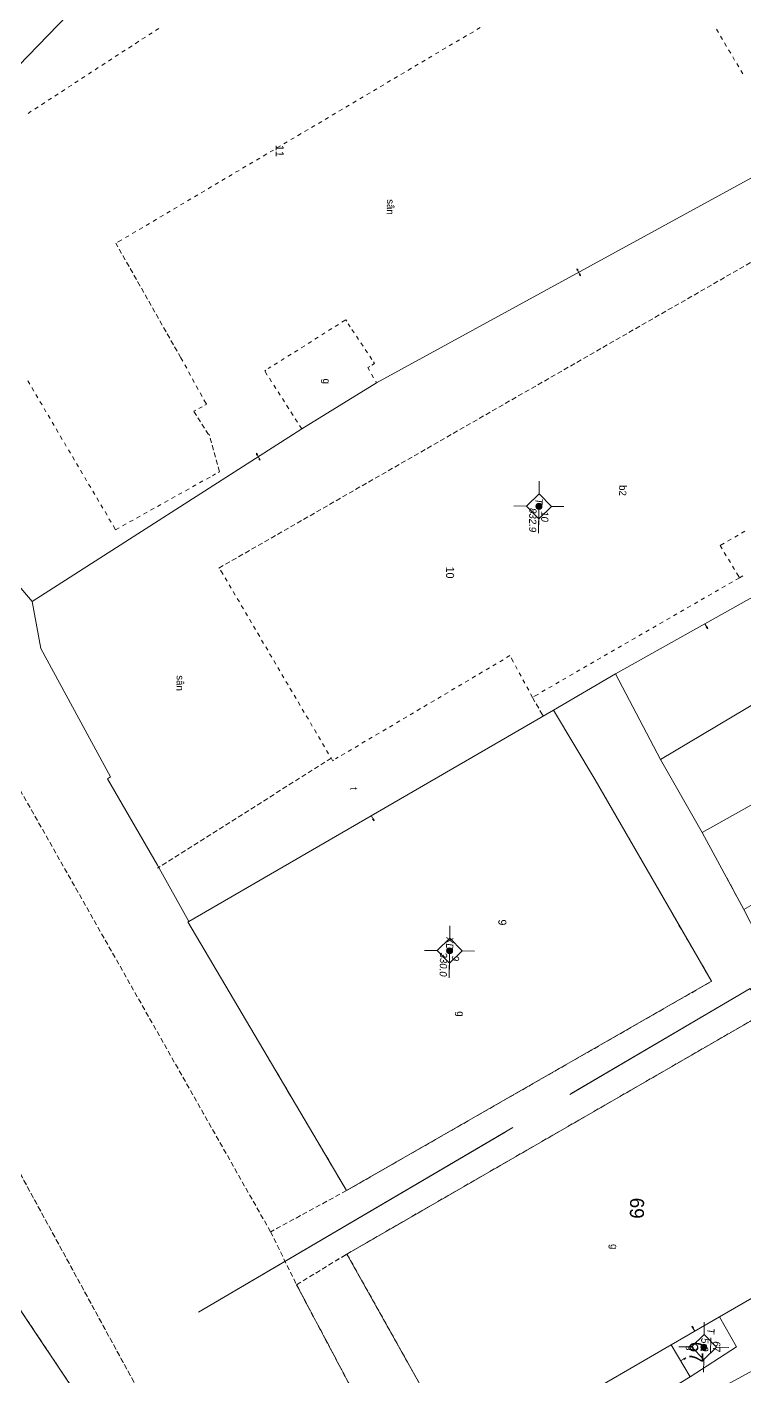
# Model space of a CAD drawing. Extents: x 601689 to 602595, y 1189742 to 1190763.
# Drawn here: x 602221.5 to 602257.4, y 1190043.1 to 1190110.6 of the extents above; entities that cross this region are included whole.
import ezdxf
from ezdxf.enums import TextEntityAlignment as Align

# ---------------------------------------------------------------- set-up
doc = ezdxf.new("R2010")
doc.units = 0
doc.header["$MEASUREMENT"] = 0
doc.linetypes.add('HIDDEN', pattern=[0.375, 0.25, -0.125])
for name, color, linetype in [('10', 250, 'Continuous'), ('11', 7, 'Continuous'), ('13', 7, 'Continuous'), ('14', 7, 'Continuous'), ('15', 7, 'Continuous'), ('16', 7, 'Continuous'), ('22', 7, 'Continuous'), ('25', 7, 'Continuous'), ('53', 7, 'Continuous'), ('57', 7, 'Continuous')]:
    doc.layers.add(name, color=color, linetype=linetype)
doc.layers.get('0').off()
doc.styles.add('TXT', font='vnshx.shx')

# ---------------------------------------------------------------- blocks, each defined once
blk = doc.blocks.new('BDONG')
at = {"color": 7, "linetype": 'Continuous', "lineweight": 0}
for p, q in [((0, 0), (0, -1.508)), ((0, 0), (2.759, 0)), ((0.342, 0), (0.342, -1.508)), ((0.797, 0), (0.797, -1.508)), ((1.274, 0), (1.274, -1.508)), ((1.73, 0), (1.73, -1.508)), ((1.753, 0), (1.753, -1.508)), ((2.072, 0), (2.072, -1.508)), ((2.759, 0), (2.759, -1.508)), ((0, -0.308), (1.73, -0.308)), ((1.753, -0.308), (2.759, -0.308)), ((0, -0.458), (1.73, -0.458)), ((1.753, -0.458), (2.759, -0.458)), ((0, -0.608), (1.73, -0.608)), ((1.753, -0.608), (2.759, -0.608)), ((0, -0.758), (1.73, -0.758)), ((1.753, -0.758), (2.759, -0.758)), ((0, -0.908), (1.73, -0.908)), ((1.753, -0.908), (2.759, -0.908)), ((0, -1.058), (1.73, -1.058)), ((1.753, -1.058), (2.759, -1.058)), ((0, -1.208), (1.73, -1.208)), ((1.753, -1.208), (2.759, -1.208)), ((0, -1.358), (1.73, -1.358)), ((1.753, -1.358), (2.759, -1.358)), ((0, -1.508), (1.73, -1.508)), ((1.753, -1.508), (2.759, -1.508))]:
    blk.add_line(p, q, dxfattribs=at)
at = {"color": 7, "linetype": 'Continuous', "lineweight": 0, "style": 'TXT'}
blk.add_text('B%%182ng c%%184c th%%246a bi%%213n %%174%%233ng ', height=0.049998, rotation=359.99999, dxfattribs=at).set_placement((0.008, 0.046))
for s, height, p in [('(D%%239ng cho ch%%216nh l%%253 bi%%213n %%174%%233ng)', 0.054, (1.743, 0.05)), ('s%%232 TT', 0.05, (0.21, -0.099)), ('s%%232 hi%%214u', 0.049998, (0.639, -0.104)), ('s%%232 hi%%214u th%%246a', 0.049998, (1.135, -0.103)), ('s%%232 hi%%214u th%%246a', 0.049998, (1.612, -0.107)), ('s%%232 TT', 0.05, (1.936, -0.114)), ('s%%232 hi%%214u th%%246a b%%225', 0.049998, (2.559, -0.108)), ('g%%232c c%%241a th%%246a', 0.049998, (1.137, -0.187)), ('Th%%246a th%%170m', 0.049998, (0.227, -0.214)), ('Th%%246a th%%170m', 0.049998, (0.63, -0.213)), ('l%%169n c%%203n', 0.049998, (1.56, -0.224)), ('Th%%246a b%%225', 0.049998, (1.956, -0.203)), ('(ch%%216 %%174%%184nh s%%232 m%%233t l%%199n)', 0.049998, (2.638, -0.204)), ('m%%237i th%%170m', 0.049998, (1.101, -0.282))]:
    blk.add_text(s, height=height, rotation=359.99999, dxfattribs=at).set_placement(p, align=Align.CENTER)
blk = doc.blocks.new('BANG')
at = {"color": 7, "linetype": 'Continuous', "lineweight": 0, "xscale": 9.999585560760034, "yscale": 9.999585560760034, "rotation": 359.9999199552673}
blk.add_blockref('BDONG', (0, 0), dxfattribs=at)
blk = doc.blocks.new('NH3R')
at = {"layer": '16', "color": 7, "linetype": 'Continuous', "lineweight": 0}
for p, q in [((0, 0), (0.297, -0.005)), ((0.297, -0.005), (0.186, 0.031)), ((0.297, -0.005), (0.189, -0.033))]:
    blk.add_line(p, q, dxfattribs=at)
blk = doc.blocks.new('*M717717717717')
at = {"layer": '13', "color": 3, "linetype": 'Continuous', "lineweight": 0}
blk.add_line((602793.778, 1189923.516), (602794.543, 1189923.516), dxfattribs=at)
at = {"layer": '13', "color": 3, "linetype": 'Continuous', "lineweight": 0, "style": 'TXT', "oblique": 7.60551}
blk.add_text('T', height=0.36, dxfattribs=at).set_placement((602793.581, 1189923.516), align=Align.MIDDLE_RIGHT)
for s, p in [('5.0', (602793.778, 1189923.216)), ('67', (602793.928, 1189923.816))]:
    blk.add_text(s, height=0.36, dxfattribs=at).set_placement(p, align=Align.MIDDLE_LEFT)
blk = doc.blocks.new('CENTRD')
at = {"layer": '11', "linetype": 'Continuous', "lineweight": 0}
h = blk.add_hatch(color=2, dxfattribs=at)
edge = h.paths.add_edge_path()
edge.add_arc((0, 0), 0.15, 0, 360)
at = {"layer": '11', "color": 2, "linetype": 'Continuous', "lineweight": 0}
for p, q in [((0, 1.25), (0, 0.625)), ((-0.625, 0), (-1.25, 0)), ((0, 0.625), (-0.625, 0)), ((-0.625, 0), (0, -0.625)), ((0.625, 0), (0, 0.625)), ((0, -0.625), (0.625, 0)), ((1.25, 0), (0.625, 0)), ((0, -0.625), (0, -1.25))]:
    blk.add_line(p, q, dxfattribs=at)
blk.add_circle((0, 0), 0.15, dxfattribs=at)
blk = doc.blocks.new('NH3')
at = {"layer": '16', "color": 7, "linetype": 'Continuous', "lineweight": 0}
for p, q in [((-0.199, -0.002), (-0.113, 0.021)), ((0.197, -0.012), (0.107, 0.015)), ((-0.199, -0.002), (0.197, -0.012)), ((-0.199, -0.002), (-0.116, -0.035)), ((0.197, -0.012), (0.104, -0.027))]:
    blk.add_line(p, q, dxfattribs=at)
blk = doc.blocks.new('*M797797797797')
at = {"layer": '13', "color": 3, "linetype": 'Continuous', "lineweight": 0}
blk.add_line((602751.873, 1189914.669), (602753.148, 1189914.669), dxfattribs=at)
at = {"layer": '13', "color": 3, "linetype": 'Continuous', "lineweight": 0, "style": 'TXT', "oblique": 7.60551}
blk.add_text('T', height=0.36, dxfattribs=at).set_placement((602751.676, 1189914.669), align=Align.MIDDLE_RIGHT)
for s, p in [('10', (602752.023, 1189914.969)), ('832.9', (602751.873, 1189914.369))]:
    blk.add_text(s, height=0.36, dxfattribs=at).set_placement(p, align=Align.MIDDLE_LEFT)
blk = doc.blocks.new('*M799799799799')
at = {"layer": '13', "color": 3, "linetype": 'Continuous', "lineweight": 0}
blk.add_line((602774.155, 1189910.53), (602775.43, 1189910.53), dxfattribs=at)
at = {"layer": '13', "color": 3, "linetype": 'Continuous', "lineweight": 0, "style": 'TXT', "oblique": 7.60551}
blk.add_text('XD', height=0.36, dxfattribs=at).set_placement((602774.036, 1189910.53), align=Align.MIDDLE_RIGHT)
for s, p in [('9', (602774.305, 1189910.83)), ('330.0', (602774.155, 1189910.23))]:
    blk.add_text(s, height=0.36, dxfattribs=at).set_placement(p, align=Align.MIDDLE_LEFT)

msp = doc.modelspace()

# ---------------------------------------------------------------- linework, layer by layer
at = {"layer": '10', "color": 7, "linetype": 'Continuous', "lineweight": 0}
for p, q in [((602209.909, 1190095.832), (602221.749, 1190081.908)), ((602253.131, 1190074.007), (602267.359, 1190082.472)), ((602250.89, 1190078.298), (602247.786, 1190076.481)), ((602253.131, 1190074.007), (602250.89, 1190078.298)), ((602269.562, 1190078.372), (602255.212, 1190070.368)), ((602247.786, 1190076.481), (602229.569, 1190065.92)), ((602271.532, 1190074.695), (602257.299, 1190066.51)), ((602253.131, 1190074.007), (602255.212, 1190070.368)), ((602255.212, 1190070.368), (602257.299, 1190066.51)), ((602225.151, 1190040.52), (602220.722, 1190047.151)), ((602253.671, 1190044.748), (602256.09, 1190046.145)), ((602243.358, 1190038.789), (602253.671, 1190044.748)), ((602254.628, 1190043.145), (602253.671, 1190044.748)), ((602244.415, 1190037.034), (602254.628, 1190043.145))]:
    msp.add_line(p, q, dxfattribs=at)
for points in [[(602253.138, 1190132.12), (602250.398, 1190134.258), (602247.442, 1190136.799), (602241.618, 1190130.658), (602237.398, 1190125.586), (602216.582, 1190104.07), (602211.927, 1190098.584), (602209.909, 1190095.832)], [(602270.536, 1190090.31), (602267.906, 1190088.906), (602259.273, 1190103.955), (602238.959, 1190092.833), (602235.217, 1190090.534), (602221.749, 1190081.908)], [(602250.89, 1190078.298), (602259.819, 1190083.296), (602261.785, 1190084.439), (602265.131, 1190086.323), (602266.334, 1190084.337)], [(602221.749, 1190081.908), (602222.186, 1190079.562), (602225.658, 1190073.144), (602225.517, 1190073.036), (602228.018, 1190068.732), (602229.569, 1190065.92)], [(602229.569, 1190065.92), (602229.519, 1190065.901), (602237.456, 1190052.461), (602255.69, 1190062.922), (602249.867, 1190072.992), (602247.786, 1190076.481)], [(602257.299, 1190066.51), (602259.257, 1190062.713), (602273.589, 1190070.806), (602272.203, 1190073.326), (602271.532, 1190074.695)], [(602243.358, 1190038.789), (602237.472, 1190049.291), (602258.701, 1190061.551), (602271.393, 1190068.946), (602274.315, 1190070.547)], [(602256.09, 1190046.145), (602264.486, 1190051.001), (602266.552, 1190052.122)], [(602256.09, 1190046.145), (602256.939, 1190044.643), (602254.628, 1190043.145)], [(602261.431, 1190045.462), (602244.554, 1190036.293), (602247.329, 1190031.555)]]:
    msp.add_lwpolyline(points, dxfattribs=at)
at = {"layer": '14', "color": 6, "linetype": 'HIDDEN', "lineweight": 0}
for p, q in [((602227.577, 1190110.23), (602227.738, 1190110.337)), ((602227.91, 1190110.445), (602228.071, 1190110.553)), ((602243.79, 1190110.387), (602243.618, 1190110.29)), ((602244.133, 1190110.592), (602243.961, 1190110.495)), ((602256.03, 1190110.35), (602255.933, 1190110.521)), ((602226.568, 1190109.573), (602226.74, 1190109.681)), ((602226.901, 1190109.788), (602227.073, 1190109.907)), ((602227.234, 1190110.015), (602227.405, 1190110.122)), ((602242.752, 1190109.781), (602242.58, 1190109.674)), ((602243.095, 1190109.986), (602242.923, 1190109.879)), ((602243.448, 1190110.192), (602243.276, 1190110.085)), ((602256.235, 1190109.997), (602256.138, 1190110.168)), ((602256.44, 1190109.654), (602256.333, 1190109.825)), ((602225.559, 1190108.917), (602225.73, 1190109.025)), ((602225.902, 1190109.143), (602226.063, 1190109.251)), ((602226.235, 1190109.358), (602226.396, 1190109.466)), ((602241.381, 1190108.96), (602241.209, 1190108.863)), ((602241.723, 1190109.165), (602241.552, 1190109.068)), ((602242.066, 1190109.371), (602241.894, 1190109.274)), ((602242.409, 1190109.576), (602242.237, 1190109.479)), ((602256.645, 1190109.311), (602256.538, 1190109.482)), ((602256.841, 1190108.969), (602256.744, 1190109.14)), ((602224.56, 1190108.261), (602224.721, 1190108.379)), ((602224.893, 1190108.486), (602225.055, 1190108.594)), ((602225.226, 1190108.702), (602225.398, 1190108.809)), ((602240.342, 1190108.354), (602240.17, 1190108.247)), ((602240.695, 1190108.56), (602240.523, 1190108.453)), ((602241.038, 1190108.765), (602240.866, 1190108.658)), ((602257.046, 1190108.626), (602256.949, 1190108.797)), ((602257.251, 1190108.283), (602257.154, 1190108.454)), ((602223.551, 1190107.615), (602223.723, 1190107.722)), ((602223.884, 1190107.83), (602224.055, 1190107.938)), ((602224.217, 1190108.045), (602224.388, 1190108.154)), ((602239.314, 1190107.739), (602239.142, 1190107.64)), ((602239.657, 1190107.944), (602239.485, 1190107.847)), ((602239.999, 1190108.149), (602239.827, 1190108.052)), ((602222.542, 1190106.958), (602222.713, 1190107.066)), ((602222.885, 1190107.174), (602223.046, 1190107.282)), ((602223.218, 1190107.39), (602223.379, 1190107.497)), ((602237.942, 1190106.928), (602237.761, 1190106.819)), ((602238.285, 1190107.133), (602238.113, 1190107.025)), ((602238.628, 1190107.338), (602238.456, 1190107.23)), ((602238.971, 1190107.533), (602238.799, 1190107.435)), ((602221.543, 1190106.302), (602221.705, 1190106.41)), ((602221.876, 1190106.518), (602222.048, 1190106.626)), ((602222.209, 1190106.733), (602222.38, 1190106.851)), ((602236.904, 1190106.312), (602236.732, 1190106.214)), ((602237.247, 1190106.517), (602237.075, 1190106.419)), ((602237.59, 1190106.722), (602237.418, 1190106.624)), ((602235.876, 1190105.706), (602235.704, 1190105.598)), ((602236.218, 1190105.901), (602236.046, 1190105.803)), ((602236.561, 1190106.106), (602236.389, 1190106.008)), ((602234.494, 1190104.885), (602234.322, 1190104.787)), ((602234.837, 1190105.09), (602234.665, 1190104.992)), ((602235.19, 1190105.295), (602235.008, 1190105.187)), ((602235.533, 1190105.501), (602235.361, 1190105.393)), ((602233.466, 1190104.279), (602233.294, 1190104.171)), ((602233.809, 1190104.474), (602233.637, 1190104.376)), ((602234.151, 1190104.68), (602233.98, 1190104.581)), ((602232.427, 1190103.663), (602232.256, 1190103.565)), ((602232.78, 1190103.868), (602232.608, 1190103.76)), ((602233.123, 1190104.074), (602232.951, 1190103.966)), ((602231.056, 1190102.851), (602230.884, 1190102.744)), ((602231.399, 1190103.046), (602231.227, 1190102.949)), ((602231.742, 1190103.252), (602231.57, 1190103.155)), ((602232.085, 1190103.458), (602231.913, 1190103.36)), ((602230.028, 1190102.235), (602229.856, 1190102.138)), ((602230.371, 1190102.441), (602230.199, 1190102.334)), ((602230.713, 1190102.646), (602230.541, 1190102.539)), ((602228.989, 1190101.62), (602228.817, 1190101.522)), ((602229.332, 1190101.825), (602229.16, 1190101.728)), ((602229.675, 1190102.03), (602229.503, 1190101.933)), ((602227.618, 1190100.809), (602227.446, 1190100.701)), ((602227.961, 1190101.014), (602227.789, 1190100.907)), ((602228.304, 1190101.219), (602228.132, 1190101.112)), ((602228.646, 1190101.414), (602228.475, 1190101.317)), ((602226.58, 1190100.193), (602226.408, 1190100.096)), ((602226.922, 1190100.398), (602226.75, 1190100.301)), ((602227.275, 1190100.603), (602227.103, 1190100.506)), ((602226.237, 1190099.987), (602225.934, 1190099.811)), ((602229.175, 1190094.087), (602225.934, 1190099.811)), ((602231.082, 1190083.58), (602259.296, 1190099.804)), ((602236.545, 1190095.446), (602236.716, 1190095.553)), ((602236.888, 1190095.661), (602237.049, 1190095.759)), ((602237.22, 1190095.867), (602237.412, 1190095.984)), ((602237.412, 1190095.984), (602237.461, 1190095.914)), ((602237.529, 1190095.793), (602237.638, 1190095.631)), ((602237.726, 1190095.5), (602237.843, 1190095.328)), ((602235.535, 1190094.8), (602235.697, 1190094.907)), ((602235.869, 1190095.015), (602236.04, 1190095.123)), ((602236.212, 1190095.231), (602236.373, 1190095.338)), ((602237.951, 1190095.166), (602238.058, 1190094.995)), ((602238.166, 1190094.833), (602238.284, 1190094.662)), ((602229.175, 1190094.087), (602229.273, 1190093.915)), ((602234.517, 1190094.163), (602234.688, 1190094.262)), ((602234.86, 1190094.369), (602235.022, 1190094.477)), ((602235.193, 1190094.584), (602235.365, 1190094.692)), ((602238.391, 1190094.501), (602238.5, 1190094.329)), ((602238.618, 1190094.168), (602238.725, 1190093.996)), ((602229.371, 1190093.734), (602229.469, 1190093.562)), ((602233.367, 1190093.43), (602233.428, 1190093.469)), ((602233.494, 1190093.228), (602233.367, 1190093.43)), ((602233.539, 1190093.547), (602233.679, 1190093.635)), ((602233.841, 1190093.733), (602234.012, 1190093.841)), ((602234.184, 1190093.948), (602234.345, 1190094.056)), ((602221.53, 1190092.942), (602221.627, 1190092.77)), ((602229.556, 1190093.381), (602229.654, 1190093.211)), ((602229.751, 1190093.039), (602229.849, 1190092.858)), ((602233.71, 1190092.895), (602233.602, 1190093.066)), ((602233.925, 1190092.552), (602233.817, 1190092.723)), ((602238.704, 1190093.266), (602238.803, 1190093.095)), ((602238.91, 1190092.923), (602238.959, 1190092.833)), ((602221.735, 1190092.599), (602221.832, 1190092.427)), ((602221.93, 1190092.256), (602222.038, 1190092.084)), ((602229.946, 1190092.686), (602230.044, 1190092.505)), ((602230.142, 1190092.334), (602230.24, 1190092.162)), ((602234.141, 1190092.218), (602234.032, 1190092.39)), ((602234.356, 1190091.885), (602234.248, 1190092.047)), ((602222.135, 1190091.904), (602222.243, 1190091.732)), ((602222.341, 1190091.561), (602222.438, 1190091.389)), ((602229.819, 1190091.418), (602229.92, 1190091.477)), ((602230.563, 1190090.247), (602229.819, 1190091.418)), ((602230.071, 1190091.555), (602230.242, 1190091.632)), ((602230.327, 1190091.981), (602230.454, 1190091.759)), ((602230.383, 1190091.72), (602230.454, 1190091.759)), ((602234.571, 1190091.543), (602234.463, 1190091.715)), ((602234.786, 1190091.21), (602234.679, 1190091.382)), ((602222.546, 1190091.218), (602222.644, 1190091.046)), ((602222.741, 1190090.875), (602222.849, 1190090.703)), ((602235.002, 1190090.867), (602234.894, 1190091.038)), ((602235.217, 1190090.534), (602235.11, 1190090.705)), ((602222.947, 1190090.532), (602223.055, 1190090.36)), ((602223.152, 1190090.189), (602223.25, 1190090.008)), ((602231.108, 1190088.39), (602230.593, 1190090.267)), ((602223.357, 1190089.837), (602223.455, 1190089.665)), ((602223.562, 1190089.494), (602223.66, 1190089.322)), ((602223.758, 1190089.151), (602223.866, 1190088.979)), ((602223.963, 1190088.808), (602224.071, 1190088.636)), ((602224.168, 1190088.465), (602224.266, 1190088.293)), ((602224.373, 1190088.113), (602224.472, 1190087.941)), ((602230.453, 1190088.029), (602230.634, 1190088.127)), ((602230.755, 1190088.195), (602230.906, 1190088.283)), ((602231.047, 1190088.361), (602231.108, 1190088.39)), ((602224.569, 1190087.77), (602224.677, 1190087.598)), ((602224.774, 1190087.427), (602224.882, 1190087.255)), ((602229.062, 1190087.248), (602229.234, 1190087.346)), ((602229.415, 1190087.444), (602229.586, 1190087.541)), ((602229.758, 1190087.639), (602229.928, 1190087.736)), ((602230.11, 1190087.834), (602230.281, 1190087.931)), ((602224.979, 1190087.084), (602225.077, 1190086.913)), ((602225.184, 1190086.741), (602225.283, 1190086.57)), ((602228.013, 1190086.663), (602228.185, 1190086.76)), ((602228.366, 1190086.858), (602228.538, 1190086.955)), ((602228.709, 1190087.053), (602228.891, 1190087.15)), ((602225.39, 1190086.398), (602225.488, 1190086.217)), ((602225.585, 1190086.046), (602225.693, 1190085.874)), ((602226.613, 1190085.881), (602226.794, 1190085.98)), ((602226.966, 1190086.077), (602227.137, 1190086.175)), ((602227.319, 1190086.272), (602227.49, 1190086.369)), ((602227.662, 1190086.467), (602227.842, 1190086.564)), ((602225.79, 1190085.703), (602225.917, 1190085.491)), ((602225.917, 1190085.491), (602226.089, 1190085.589)), ((602226.27, 1190085.686), (602226.442, 1190085.784)), ((602257.358, 1190085.42), (602257.187, 1190085.322)), ((602256.32, 1190084.824), (602256.118, 1190084.707)), ((602256.118, 1190084.707), (602256.217, 1190084.535)), ((602256.663, 1190085.02), (602256.491, 1190084.922)), ((602257.016, 1190085.225), (602256.844, 1190085.117)), ((602256.324, 1190084.364), (602256.422, 1190084.193)), ((602256.529, 1190084.022), (602256.627, 1190083.85)), ((602231.287, 1190083.257), (602231.082, 1190083.58)), ((602256.734, 1190083.679), (602256.832, 1190083.507)), ((602256.939, 1190083.336), (602257.077, 1190083.094)), ((602231.492, 1190082.915), (602231.385, 1190083.086)), ((602231.688, 1190082.572), (602231.59, 1190082.744)), ((602256.381, 1190082.694), (602256.209, 1190082.595)), ((602256.734, 1190082.888), (602256.552, 1190082.791)), ((602257.077, 1190083.094), (602256.905, 1190082.996)), ((602257.077, 1190083.094), (602257.248, 1190083.191)), ((602231.893, 1190082.229), (602231.796, 1190082.401)), ((602232.099, 1190081.886), (602231.991, 1190082.058)), ((602255.343, 1190082.088), (602255.171, 1190081.99)), ((602255.695, 1190082.292), (602255.513, 1190082.195)), ((602256.038, 1190082.488), (602255.866, 1190082.39)), ((602232.303, 1190081.533), (602232.196, 1190081.705)), ((602232.499, 1190081.19), (602232.401, 1190081.362)), ((602253.961, 1190081.287), (602253.79, 1190081.189)), ((602254.304, 1190081.492), (602254.133, 1190081.394)), ((602254.657, 1190081.686), (602254.476, 1190081.589)), ((602255, 1190081.893), (602254.829, 1190081.794)), ((602232.705, 1190080.848), (602232.607, 1190081.02)), ((602232.91, 1190080.505), (602232.802, 1190080.677)), ((602252.923, 1190080.691), (602252.752, 1190080.593)), ((602253.266, 1190080.886), (602253.095, 1190080.788)), ((602253.618, 1190081.091), (602253.438, 1190080.993)), ((602233.115, 1190080.162), (602233.007, 1190080.334)), ((602233.31, 1190079.809), (602233.213, 1190079.981)), ((602251.533, 1190079.89), (602251.361, 1190079.792)), ((602251.884, 1190080.085), (602251.713, 1190079.987)), ((602252.227, 1190080.29), (602252.056, 1190080.192)), ((602252.58, 1190080.486), (602252.399, 1190080.388)), ((602233.516, 1190079.466), (602233.418, 1190079.638)), ((602233.721, 1190079.124), (602233.613, 1190079.295)), ((602250.494, 1190079.284), (602250.322, 1190079.186)), ((602250.847, 1190079.489), (602250.675, 1190079.391)), ((602251.19, 1190079.685), (602251.018, 1190079.586)), ((602233.926, 1190078.781), (602233.818, 1190078.953)), ((602234.122, 1190078.438), (602234.024, 1190078.61)), ((602244.594, 1190078.584), (602244.422, 1190078.487)), ((602244.937, 1190078.79), (602244.765, 1190078.692)), ((602245.28, 1190078.995), (602245.109, 1190078.898)), ((602245.612, 1190079.201), (602245.452, 1190079.103)), ((602245.798, 1190078.878), (602245.612, 1190079.201)), ((602245.983, 1190078.525), (602245.896, 1190078.696)), ((602249.456, 1190078.688), (602249.284, 1190078.59)), ((602249.808, 1190078.884), (602249.637, 1190078.785)), ((602250.151, 1190079.089), (602249.979, 1190078.991)), ((602234.327, 1190078.085), (602234.229, 1190078.257)), ((602234.532, 1190077.742), (602234.424, 1190077.914)), ((602243.556, 1190077.979), (602243.384, 1190077.871)), ((602243.898, 1190078.184), (602243.726, 1190078.077)), ((602244.241, 1190078.389), (602244.069, 1190078.282)), ((602246.178, 1190078.173), (602246.081, 1190078.345)), ((602246.364, 1190077.82), (602246.265, 1190077.992)), ((602248.074, 1190077.887), (602247.903, 1190077.789)), ((602248.417, 1190078.082), (602248.246, 1190077.984)), ((602248.77, 1190078.288), (602248.599, 1190078.19)), ((602249.113, 1190078.483), (602248.941, 1190078.385)), ((602234.738, 1190077.399), (602234.629, 1190077.571)), ((602234.933, 1190077.057), (602234.835, 1190077.229)), ((602242.527, 1190077.363), (602242.356, 1190077.266)), ((602242.87, 1190077.568), (602242.699, 1190077.471)), ((602243.213, 1190077.773), (602243.042, 1190077.676)), ((602246.559, 1190077.468), (602246.461, 1190077.639)), ((602246.744, 1190077.115), (602246.646, 1190077.286)), ((602247.036, 1190077.281), (602246.744, 1190077.115)), ((602247.379, 1190077.487), (602247.208, 1190077.389)), ((602247.732, 1190077.682), (602247.561, 1190077.584)), ((602235.138, 1190076.714), (602235.04, 1190076.886)), ((602235.343, 1190076.361), (602235.235, 1190076.533)), ((602241.146, 1190076.552), (602240.974, 1190076.445)), ((602241.489, 1190076.757), (602241.317, 1190076.65)), ((602241.841, 1190076.962), (602241.66, 1190076.855)), ((602242.184, 1190077.157), (602242.012, 1190077.06)), ((602246.744, 1190077.115), (602247.213, 1190076.289)), ((602235.549, 1190076.018), (602235.44, 1190076.19)), ((602235.744, 1190075.675), (602235.646, 1190075.847)), ((602240.117, 1190075.936), (602239.946, 1190075.838)), ((602240.46, 1190076.141), (602240.289, 1190076.044)), ((602240.803, 1190076.346), (602240.632, 1190076.249)), ((602247.213, 1190076.289), (602247.271, 1190076.188)), ((602235.949, 1190075.333), (602235.851, 1190075.504)), ((602239.079, 1190075.33), (602238.907, 1190075.222)), ((602239.432, 1190075.535), (602239.26, 1190075.427)), ((602239.775, 1190075.731), (602239.604, 1190075.632)), ((602236.154, 1190074.99), (602236.046, 1190075.162)), ((602236.36, 1190074.637), (602236.252, 1190074.809)), ((602237.708, 1190074.509), (602237.537, 1190074.411)), ((602238.05, 1190074.714), (602237.88, 1190074.616)), ((602238.393, 1190074.92), (602238.222, 1190074.821)), ((602238.736, 1190075.125), (602238.565, 1190075.027)), ((602236.692, 1190074.073), (602228.016, 1190068.582)), ((602236.555, 1190074.295), (602236.457, 1190074.466)), ((602236.76, 1190073.952), (602236.662, 1190074.123)), ((602236.82, 1190073.981), (602236.76, 1190073.942)), ((602237.042, 1190074.118), (602236.911, 1190074.039)), ((602237.365, 1190074.314), (602237.194, 1190074.206))]:
    msp.add_line(p, q, dxfattribs=at)
for points in [[(602238.61, 1190093.658), (602238.519, 1190093.599), (602238.607, 1190093.448)], [(602238.803, 1190093.885), (602238.852, 1190093.804), (602238.711, 1190093.716)]]:
    msp.add_lwpolyline(points, dxfattribs=at)
at = {"layer": '22', "color": 7, "linetype": 'HIDDEN', "lineweight": 0}
for p, q in [((602233.657, 1190050.403), (602218.229, 1190077.636)), ((602233.657, 1190050.403), (602218.229, 1190077.636)), ((602256.451, 1190068.091), (602257.299, 1190066.51)), ((602213.781, 1190066.826), (602229.692, 1190037.637)), ((602255.69, 1190062.922), (602253.462, 1190066.772)), ((602257.299, 1190066.51), (602259.257, 1190062.713)), ((602237.456, 1190052.461), (602255.69, 1190062.922)), ((602237.472, 1190049.291), (602258.701, 1190061.551)), ((602233.575, 1190059.035), (602237.456, 1190052.461)), ((602233.657, 1190050.403), (602230.298, 1190056.329)), ((602237.456, 1190052.461), (602233.667, 1190050.403)), ((602237.456, 1190052.461), (602233.667, 1190050.403)), ((602237.456, 1190052.461), (602233.949, 1190050.559)), ((602233.657, 1190050.403), (602235, 1190047.674)), ((602233.657, 1190050.403), (602235, 1190047.674)), ((602233.657, 1190050.403), (602235, 1190047.674)), ((602233.828, 1190050.491), (602233.667, 1190050.403)), ((602234.96, 1190047.755), (602237.472, 1190049.291)), ((602234.96, 1190047.755), (602237.472, 1190049.291)), ((602234.96, 1190047.755), (602237.22, 1190049.134)), ((602234.961, 1190047.755), (602237.472, 1190049.291)), ((602237.22, 1190049.134), (602237.472, 1190049.291)), ((602237.472, 1190049.291), (602240.498, 1190043.889)), ((602240.01, 1190038.216), (602234.96, 1190047.755)), ((602234.96, 1190047.755), (602235.049, 1190047.584)), ((602234.96, 1190047.755), (602235.049, 1190047.584)), ((602237.827, 1190042.346), (602234.96, 1190047.755)), ((602235.107, 1190047.473), (602234.961, 1190047.755)), ((602240.01, 1190038.176), (602235.107, 1190047.473))]:
    msp.add_line(p, q, dxfattribs=at)
for points in [[(602227.382, 1190036.189), (602225.151, 1190040.52), (602220.722, 1190047.151), (602218.227, 1190051.955), (602214.3, 1190059.469), (602210.69, 1190066.689), (602207.256, 1190064.986)], [(602213.8, 1190066.796), (602237.301, 1190023.692), (602234.523, 1190022.41)]]:
    msp.add_lwpolyline(points, dxfattribs=at)
at = {"layer": '25', "color": 7, "linetype": 'Continuous', "lineweight": 0}
for p, q in [((602237.456, 1190052.461), (602239.693, 1190053.751)), ((602237.472, 1190049.291), (602241.09, 1190051.371)), ((602237.472, 1190049.291), (602243.358, 1190038.79))]:
    msp.add_line(p, q, dxfattribs=at)
msp.add_lwpolyline([(602209.909, 1190095.831), (602221.749, 1190081.908), (602222.186, 1190079.562), (602225.658, 1190073.144), (602225.517, 1190073.036), (602228.018, 1190068.731), (602229.569, 1190065.92), (602229.519, 1190065.901), (602237.456, 1190052.461)], dxfattribs=at)
at = {"layer": '57', "color": 172, "linetype": 'Continuous', "lineweight": 0}
for p in [(602245.769, 1190055.608), (602245.386, 1190055.382), (602240.435, 1190052.48)]:
    msp.add_line(p, (602230.062, 1190046.392), dxfattribs=at)
for points in [[(602257.791, 1190062.293), (602257.625, 1190062.565), (602248.602, 1190057.269)], [(602257.791, 1190062.293), (602257.625, 1190062.565), (602248.713, 1190057.337)]]:
    msp.add_lwpolyline(points, dxfattribs=at)

# ---------------------------------------------------------------- block references
at = {"color": 7, "linetype": 'Continuous', "lineweight": 0, "rotation": 269.2144660607985}
msp.add_blockref('BANG', (602243.213, 1190105.505), dxfattribs=at)
at = {"layer": '11', "color": 2, "linetype": 'Continuous', "lineweight": 0, "rotation": 269.1680420500809}
for p in [(602247.067, 1190086.666), (602242.604, 1190064.447), (602255.304, 1190044.637)]:
    msp.add_blockref('CENTRD', p, dxfattribs=at)
at = {"layer": '13', "color": 3, "linetype": 'Continuous', "lineweight": 0, "rotation": 269.1680420500809}
for name, p in [('*M797797797797', (-578790.27, 1810052.359)), ('*M799799799799', (-578790.27, 1810052.359)), ('*M717717717717', (-578789.921, 1810052.9))]:
    msp.add_blockref(name, p, dxfattribs=at)
at = {"layer": '16', "color": 7, "linetype": 'Continuous', "lineweight": 0}
for name, p, rotation in [('NH3', (602249.056, 1190098.365), 298.7158540041), ('NH3', (602233.048, 1190089.144), 298.7158540041), ('NH3R', (602238.682, 1190071.205), 300.1026058244077), ('NH3R', (602254.85, 1190045.432), 120.0248195943744), ('NH3R', (602254.139, 1190043.952), 31.04285075217515)]:
    msp.add_blockref(name, p, dxfattribs=dict(at, rotation=rotation))
at = {"layer": '16', "color": 7, "linetype": 'Continuous', "lineweight": 0, "xscale": 1.00000156500656, "yscale": 1.00000156500656, "rotation": 299.2354825272741}
msp.add_blockref('NH3R', (602255.355, 1190080.797), dxfattribs=at)

# ---------------------------------------------------------------- texts
at = {"layer": '15', "color": 7, "linetype": 'Continuous', "lineweight": 0, "style": 'TXT'}
for s, p in [('s%%169n', (602239.655, 1190102.014)), ('g', (602236.462, 1190093.047)), ('b2', (602251.259, 1190087.724)), ('s%%169n', (602229.148, 1190078.217)), ('t', (602237.832, 1190072.627)), ('g', (602243.159, 1190061.423)), ('g', (602250.829, 1190049.788)), ('g', (602254.69, 1190044.724))]:
    msp.add_text(s, height=0.36, rotation=269.21439, dxfattribs=at).set_placement(p, align=Align.MIDDLE_LEFT)
at = {"layer": '53', "color": 200, "linetype": 'Continuous', "lineweight": 0, "style": 'TXT'}
for s, height, p in [('11', 0.4, (602234.121, 1190104.729)), ('10', 0.4, (602242.633, 1190083.651)), ('9', 0.4, (602245.241, 1190066.015)), ('69', 0.7, (602251.971, 1190052.102)), ('67', 0.7, (602254.933, 1190044.901))]:
    msp.add_text(s, height=height, rotation=269.21439, dxfattribs=at).set_placement(p, align=Align.MIDDLE_LEFT)

doc.saveas('drawing.dxf')
